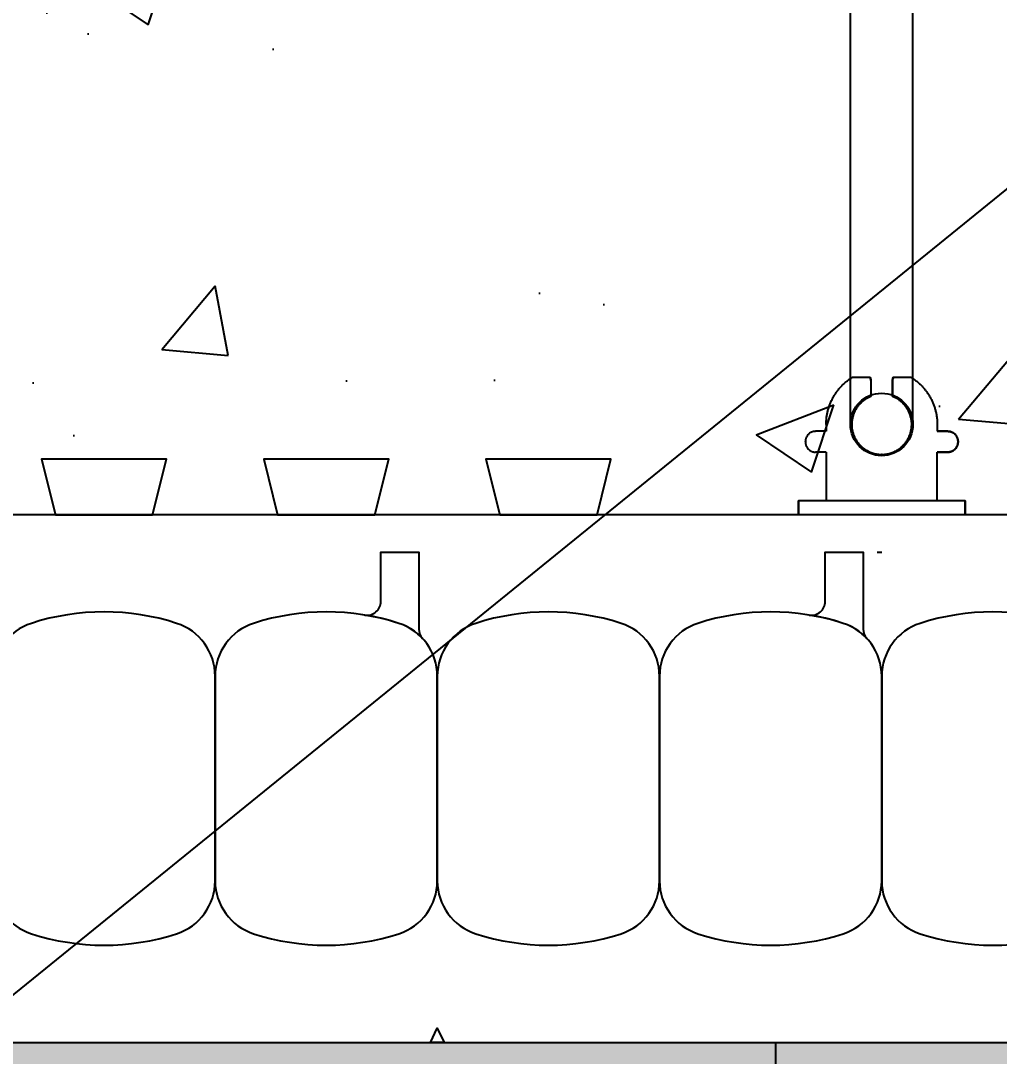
# Model space of a CAD drawing. Header units: inches. Extents: x 2950.6 to 3006.8, y 456.5 to 541.5.
# Drawn here: x 2977.347 to 2981.751, y 513.338 to 517.999 of the extents above; entities that cross this region are included whole.
import ezdxf

# ---------------------------------------------------------------- set-up
doc = ezdxf.new("R2010")
doc.units = ezdxf.units.IN
doc.header["$LTSCALE"] = 0.5
doc.header["$MEASUREMENT"] = 0
doc.layers.get('0').update_dxf_attribs({"linetype": 'CONTINUOUS'})
doc.layers.get('Defpoints').update_dxf_attribs({"linetype": 'CONTINUOUS'})
for name, color, linetype in [('HATCH', 12, 'CONTINUOUS'), ('line25', 2, 'CONTINUOUS'), ('LINE50', 5, 'CONTINUOUS'), ('LINE9', 9, 'CONTINUOUS'), ('TEXT', 4, 'CONTINUOUS')]:
    doc.layers.add(name, color=color, linetype=linetype)
doc.styles.add('DIM', font='romans.shx', dxfattribs={"width": 0.7})
doc.dimstyles.new('ext_12', dxfattribs={"dimscale": 12, "dimtxt": 0.09375, "dimasz": 0.09375, "dimexe": 0.09375, "dimexo": 0.0625, "dimgap": 0.0625, "dimtad": 1, "dimdec": 1, "dimzin": 3, "dimdsep": 46, "dimlunit": 4, "dimtxsty": 'DIM', "dimcen": 0.09, "dimdle": 0.09375, "dimclrt": 4, "dimadec": 0, "dimazin": 0, "dimtfac": 1, "dimtdec": 1, "dimtmove": 2, "dimatfit": 3, "dimfxl": 0, "dimfrac": 2, "dimtolj": 1, "dimtzin": 0, "dimarcsym": 0})
doc.dimstyles.new('ext_8', dxfattribs={"dimscale": 8, "dimtxt": 0.09375, "dimasz": 0.09375, "dimexe": 0.09375, "dimexo": 0.0625, "dimgap": 0.0625, "dimtad": 1, "dimdec": 1, "dimzin": 3, "dimdsep": 46, "dimlunit": 4, "dimtxsty": 'DIM', "dimcen": 0.09, "dimdle": 0.09375, "dimclrt": 4, "dimadec": 0, "dimazin": 0, "dimtfac": 1, "dimtdec": 1, "dimtmove": 2, "dimatfit": 3, "dimfxl": 0, "dimfrac": 2, "dimtolj": 1, "dimtzin": 0, "dimarcsym": 0})

# ---------------------------------------------------------------- blocks, each defined once
blk = doc.blocks.new('Connector')
blk.add_point((0.2709174698770802, 1.661931555041463e-06))
at = {"layer": 'LINE9'}
for p, q in [((-3.258168725484012e-05, 0.3749992150000656), (3.258168725484012e-05, -0.3749992150000656)), ((0.06241786328238064, -0.3749992148524877), (0.06241786328238064, 0.3749992443783929)), ((0.2812174256824029, 0.2499994843784696), (0.06241786620012491, 0.2499994843784696))]:
    blk.add_line(p, q, dxfattribs=at)
for points, weights in [([(0.007417973282404233, 0.3749992443784497), (0.003675450510719713, 0.3749992443784497), (-3.25743263793754e-05, 0.3749992443784497)], [1, 0.9725870691378072, 0.9503054881147847]), ([(0.3272173336824018, 0.3434992873784556), (0.3081635517900478, 0.3434992873783988), (0.2812174256824314, 0.3165531612708667), (0.2812174256824029, 0.2974993793784568)], [1, 0.85355339, 0.85355339, 1]), ([(0.3280923319323996, 0.3434992873784556), (0.3272173336824302, 0.3434992873784556), (0.3272173336824018, 0.3434992873784556)], [1, 0.70710678, 1]), ([(0.3749672381823963, 0.2974993793784568), (0.3749672381823964, 0.3165531612708667), (0.3480211220747584, 0.3434992873783988), (0.3289673301823974, 0.3434992873784556)], [1, 0.85355339, 0.85355339, 1]), ([(0.4059171863186535, 0.2499994812478752), (0.5456119710193006, 0.2499994818511543), (0.6188283582062053, 0.1310289191654936)], [0.9584044154091053, 0.794674173519109, 0.86465157111261]), ([(0.6188283615153448, 0.05237709487580038), (0.6117085634233241, 0.04899987637845172), (0.6038283904591744, 0.04899987637845173)], [0.8361502417800951, 0.892081430621068, 1]), ([(0.6038283904591744, -0.0489998776216619), (0.6117085625107617, -0.048999877621605), (0.6188283599457839, -0.05237709537464598)], [1, 0.892081441770365, 0.8361502533368361]), ([(0.6188283613946357, -0.131028911892309), (0.5456119750629149, -0.2499994738277503), (0.4059171864701652, -0.2499994726211348)], [0.8646515744283529, 0.7946741696858824, 0.9584044151948177]), ([(0.2812174256824029, -0.2974993806216669), (0.2812174256824314, -0.3165531625140199), (0.3081635517900478, -0.3434992886216657), (0.3272173336824018, -0.3434992886216657)], [1, 0.85355339, 0.85355339, 1]), ([(0.3272173336824018, -0.3434992886216657), (0.2812174256824029, -0.3434992886216657), (0.2812174256824029, -0.2974993806216669)], [1, 0.70710678, 1]), ([(0.3289673301823974, -0.3434992886216657), (0.3480211120747487, -0.3434992886216657), (0.3749672381823964, -0.3165531625140199), (0.3749672381823963, -0.2974993806216669)], [1, 0.85355339, 0.85355339, 1]), ([(0.3749672381823963, -0.2974993806216669), (0.3749672381823963, -0.3434992886216657), (0.3289673301823974, -0.3434992886216657)], [1, 0.70710678, 1]), ([(-3.257432646819325e-05, -0.3749992256215302), (0.003675450510687739, -0.374999225621644), (0.007417973282404233, -0.374999225621644)], [0.9503054881146419, 0.9725870691377194, 1])]:
    blk.add_rational_spline(points, weights, degree=2, dxfattribs=at)
for points, degree in [([(-3.257431322012394e-05, 0.3749992150000656), (0.002445673934634129, 0.3749992149990992), (0.004938010751889266, 0.3749992149986445), (0.007417973282404233, 0.3749992149986445)], 3), ([(0.007417973282404233, 0.3749992149986445), (0.02144967107233597, 0.3749992149986445), (0.05068376975444622, 0.3749992150304199), (0.06241786328238064, 0.3749992151096597), (0.06241786328238064, 0.3749992151476311)], 3), ([(0.3272173336824018, 0.3434992873784556), (0.3272173336824018, 0.3434992873784556), (0.3276798538016727, 0.3434992873784556), (0.3280923319323996, 0.3434992873784556)], 3), ([(0.3280923319323996, 0.3434992873784556), (0.3285048100631265, 0.3434992873784556), (0.3289673301823974, 0.3434992873784556), (0.3289673301823974, 0.3434992873784556)], 3), ([(0.2812174256824029, 0.2499994843784696), (0.2812174256824029, 0.2974993793784568)], 1), ([(0.3749672381823963, 0.2499994843784127), (0.3749672381823963, 0.2974993793784568)], 1), ([(0.4059171862823838, 0.2499994843784127), (0.3749672381824247, 0.2499994843784127)], 1), ([(0.4059171862823838, 0.249999476991042), (0.4059171862823838, 0.249999476991042)], 1), ([(0.4059171862943742, 0.249999481248273), (0.4059171862943742, 0.249999481248273)], 1), ([(0.4059171862823838, 0.2499994699233587), (0.4059171862823838, 0.2499994699233587)], 1), ([(0.4059171862943758, 0.249999472276335), (0.4059171862943758, 0.249999472276335)], 1), ([(0.4059171862823838, 0.2499994631285238), (0.4059171862823838, 0.2499994631285238)], 1), ([(0.4059171862944932, 0.2499994629444077), (0.4059171862944932, 0.2499994629444077)], 1), ([(0.4059171869207354, 0.2499994612480298), (0.4059171869207354, 0.2499994612480298)], 1), ([(0.4059171862823838, 0.2499994489084604), (0.4059171862823838, 0.2499994489084604)], 1), ([(0.4059171862823838, 0.2499994536202114), (0.4059171862823838, 0.2499994536202114)], 1), ([(0.4059171869207372, 0.2499994522762625), (0.4059171869207372, 0.2499994522762625)], 1), ([(0.4059171862823838, 0.2499994443784947), (0.4059171862823838, 0.2499994443784947)], 1), ([(0.4059171869025171, 0.249999441276436), (0.4059171869025171, 0.249999441276436)], 1), ([(0.4059171869023155, 0.249999436259208), (0.4059171869023155, 0.249999436259208)], 1), ([(0.4059171869207354, 0.2499994429444489), (0.4059171869207354, 0.2499994429444489)], 1), ([(0.4059171862823838, 0.2499994289085014), (0.4059171862823838, 0.2499994289085014)], 1), ([(0.4059171862823838, 0.2499994336203092), (0.4059171862823838, 0.2499994336203092)], 1), ([(0.4059171869023155, 0.2499994310406979), (0.4059171869023155, 0.2499994310406979)], 1), ([(0.4059171862823838, 0.2499994243785925), (0.4059171862823838, 0.2499994243785925)], 1), ([(0.4059171862823838, 0.2499994166809704), (0.4059171862823838, 0.2499994166809704)], 1), ([(0.4059171869022897, 0.2499994207671026), (0.4059171869022897, 0.2499994207671026)], 1), ([(0.4059171869024034, 0.2499994167795369), (0.4059171869024034, 0.2499994167795369)], 1), ([(0.4059171862823838, 0.249999412423512), (0.4059171862823838, 0.249999412423512)], 1), ([(0.4059171862823838, 0.2499994073660394), (0.4059171862823838, 0.2499994073660394)], 1), ([(0.4059171869024603, 0.24999941261155), (0.4059171869024603, 0.24999941261155)], 1), ([(0.6188283604591653, 0.1310289223200191), (0.6188283604591653, 0.05237707962402895)], 1), ([(0.6188283582062333, 0.1310289058735696), (0.6188283582062333, 0.1310289058735696)], 1), ([(0.6188283575187397, 0.1310288869905837), (0.6188283575187397, 0.1310288869905837)], 1), ([(0.6188283574903464, 0.1310288675704844), (0.6188283574903464, 0.1310288675704844)], 1), ([(0.6188283575901625, 0.1310288507556895), (0.6188283575901625, 0.1310288507556895)], 1), ([(0.5317103995546741, 0.04899992777115517), (0.5317103995546741, 0.04899992777115517)], 1), ([(0.5317103976323132, 0.04899992715247137), (0.5317103976323132, 0.04899992715247137)], 1), ([(0.5317104041095337, 0.04899992707033263), (0.5317104041095337, 0.04899992707033263)], 1), ([(0.531710395023997, 0.04899992448930039), (0.531710395023997, 0.04899992448930039)], 1), ([(0.5317103998444601, 0.04899985060399716), (0.5317103998444601, 0.04899985060399716)], 1), ([(0.6038283904591744, 0.04899987637845173), (0.5317104146954286, 0.04899987637845173)], 1), ([(0.5317104146954286, 0.0489998663784438), (0.5317104146954286, 0.0489998663784438)], 1), ([(0.5317104052942073, 0.04899987270937955), (0.5317104052942073, 0.04899987270937955)], 1), ([(0.5317104146954286, 0.04899984637848478), (0.5317104146954286, 0.04899984637848478)], 1), ([(0.5317104146954286, 0.04899982637852576), (0.5317104146954286, 0.04899982637852576)], 1), ([(0.5317104146954286, 0.04899980689510288), (0.5317104146954286, 0.04899980689510288)], 1), ([(0.6038283904591744, 0.04899987511755102), (0.6089535437752751, 0.04899987429752786), (0.6141977466683137, 0.05018059706043845), (0.6188283630154707, 0.05237709171308937)], 3), ([(0.6038283904591744, 0.0489998663784438), (0.6038283904591744, 0.0489998663784438)], 1), ([(0.6038283904591744, 0.04899984637848478), (0.6038283904591744, 0.04899984637848478)], 1), ([(0.6038283904591744, 0.04899982637852576), (0.6038283904591744, 0.04899982637852576)], 1), ([(0.6038283904591744, 0.04899980689510288), (0.6038283904591744, 0.04899980689510288)], 1), ([(0.6038283904591744, -0.04899987608649169), (0.579789061094008, -0.0489998776216619), (0.5557497317288416, -0.0489998776216619), (0.5317104023636752, -0.04899988870317272)], 3), ([(0.5317104146954286, -0.04899975813844391), (0.5317104146954286, -0.04899975813844391)], 1), ([(0.5317104146954286, -0.04899977762186679), (0.5317104146954286, -0.04899977762186679)], 1), ([(0.5317104146954286, -0.04899979762182581), (0.5317104146954286, -0.04899979762182581)], 1), ([(0.5317104146954286, -0.04899981762178483), (0.5317104146954286, -0.04899981762178483)], 1), ([(0.5317104146954286, -0.0489998776216619), (0.6038283904591744, -0.0489998776216619)], 1), ([(0.6038283904591744, -0.04899975813844391), (0.6038283904591744, -0.04899975813844391)], 1), ([(0.6038283904591744, -0.04899976710537955), (0.6038283904591744, -0.04899976710537955)], 1), ([(0.6038283904591744, -0.04899977762186679), (0.6038283904591744, -0.04899977762186679)], 1), ([(0.6038283904591744, -0.04899978762181788), (0.6038283904591744, -0.04899978762181788)], 1), ([(0.6038283904591744, -0.04899979762182581), (0.6038283904591744, -0.04899979762182581)], 1), ([(0.6038283904591744, -0.04899980762183374), (0.6038283904591744, -0.04899980762183374)], 1), ([(0.6038283904591744, -0.04899981762178483), (0.6038283904591744, -0.04899981762178483)], 1), ([(0.6038283904591744, -0.04899982762179277), (0.6038283904591744, -0.04899982762179277)], 1), ([(0.6188283630154707, -0.05237709086724705), (0.6141977462140495, -0.05018059748231805), (0.6089535436424036, -0.04899987508798019), (0.6038283904591744, -0.04899987608649169)], 3), ([(0.6188283604591653, -0.05237709086724705), (0.6188283604591653, -0.1310289135632782)], 1), ([(0.6188283579685141, -0.1310288013841552), (0.6188283579685141, -0.1310288013841552)], 1), ([(0.6188283580889653, -0.1310288178411209), (0.6188283580889653, -0.1310288178411209)], 1), ([(0.6188283581260245, -0.1310288372471798), (0.6188283581260245, -0.1310288372471798)], 1), ([(0.6188283582309848, -0.1310288570766085), (0.6188283582309848, -0.1310288570766085)], 1), ([(0.06241786328238064, -0.2499994756216148), (0.2812174256824029, -0.249999475621615)], 1), ([(0.2812174256824029, -0.2974993806216669), (0.2812174256824029, -0.249999475621615)], 1), ([(0.2812174256824029, -0.249999475621615), (0.2812174256824029, -0.2974993806216669)], 1), ([(0.3749672381823963, -0.2499994756216717), (0.3749672381823963, -0.2974993806216669)], 1), ([(0.3749672381823963, -0.2974993806216669), (0.3749672381823963, -0.2499994756216717)], 1), ([(0.4059171862823838, -0.2499994756216717), (0.3749672381750919, -0.2499994756216717)], 1), ([(0.4059171844434954, -0.2499994141876921), (0.4059171844434954, -0.2499994141876921)], 1), ([(0.4059171847819468, -0.2499994235196193), (0.4059171847819468, -0.2499994235196193)], 1), ([(0.4059171850899226, -0.2499993638547204), (0.4059171850899226, -0.2499993638547204)], 1), ([(0.4059171857033483, -0.2499993720105576), (0.4059171857033483, -0.2499993720105576)], 1), ([(0.4059171853899156, -0.2499993680230489), (0.4059171853899156, -0.2499993680230489)], 1), ([(0.4059171850513268, -0.2499993822838682), (0.4059171850513268, -0.2499993822838682)], 1), ([(0.4059171857419749, -0.2499993925196623), (0.4059171857419749, -0.2499993925196623)], 1), ([(0.4059171853898016, -0.2499993875022073), (0.4059171853898016, -0.2499993875022073)], 1), ([(0.4059171854081907, -0.249999403519319), (0.4059171854081907, -0.249999403519319)], 1), ([(0.4059171857601891, -0.2499994124910861), (0.4059171857601891, -0.2499994124910861)], 1), ([(0.405917185133978, -0.249999432491273), (0.405917185133978, -0.249999432491273)], 1), ([(0.3280923319323996, -0.3434992886216657), (0.3276798538016443, -0.3434992886216657), (0.3272173336824018, -0.3434992886216657), (0.3272173336824018, -0.3434992886216657)], 3), ([(0.3289673301823974, -0.3434992886216657), (0.3289673301823974, -0.3434992886216657), (0.3285048100631265, -0.3434992886216657), (0.3280923319323996, -0.3434992886216657)], 3), ([(0.007417973282404233, -0.3749992150014743), (0.004938010753196664, -0.3749992150014743), (0.002445673934946768, -0.3749992150010196), (-3.257431313485881e-05, -0.3749992150000532)], 3), ([(0.06241786328238064, -0.3749992148524877), (0.06241786328238064, -0.3749992148905159), (0.05068376975444622, -0.3749992149696988), (0.02144967107233597, -0.3749992150014743), (0.007417973282404233, -0.3749992150014743)], 3)]:
    blk.add_open_spline(points, degree=degree, dxfattribs=at)
for points, weights, knots in [([(0.06241786730985413, 0.3749992443783931), (0.06241786854196008, 0.3749992443784498), (0.04630877539782219, 0.3749992443784497), (0.03019967615492369, 0.3749992443785634), (0.007417973835350365, 0.3749992443785634)], [0.8687188585685339, 0.861102746415096, 1, 0.8611027342883395, 0.8687188598984209], [0, 0, 0, 0.4999999781731538, 0.4999999781731538, 1, 1, 1]), ([(0.5317104048302843, 0.04899987390064713), (0.4716783751912068, 0.2031150203294549), (0.332712202692651, 0.1134281874892683), (0.1569597641982092, 4.346083437578585e-09), (0.3327122026926226, -0.1134281887647656), (0.4716783699598199, -0.2031150182285097), (0.5317104030229416, -0.04899987134177148)], [0.899508922285991, 0.5997182152975012, 1, 0.54226024, 1, 0.5997182243345061, 0.8995089087494773], [0, 0, 0, 0.3181123135056626, 0.3181123135056626, 0.6818876936762344, 0.6818876936762344, 1, 1, 1]), ([(0.007417973035650509, -0.374999225621758), (0.03019967149134928, -0.374999225621644), (0.04630876560347374, -0.374999225621644), (0.06241785921338838, -0.3749992256216439), (0.0624178606516388, -0.3749992256217576)], [0.8687188593189243, 0.8611027395725566, 1, 0.8611027429575047, 0.8687188589477123], [0, 0, 0, 0.5000000060925393, 0.5000000060925393, 1, 1, 1])]:
    blk.add_rational_spline(points, weights, degree=2, knots=knots, dxfattribs=at)
blk = doc.blocks.new('*D9')
at = {"layer": 'Defpoints', "color": 0}
for p in [(2982.222033475029, 519.0258174804447), (2983.722033475029, 516.2757823536009), (2983.722033475029, 508.6023314409059)]:
    blk.add_point(p, dxfattribs=at)
at = {"layer": 'TEXT', "color": 0, "lineweight": -2}
for p, q in [((2982.222033475029, 518.5258174804447), (2982.222033475029, 507.8523314409059)), ((2983.722033475029, 515.7757823536009), (2983.722033475029, 507.8523314409059)), ((2981.472033475029, 508.6023314409059), (2980.722033475029, 508.6023314409059)), ((2982.222033475029, 508.6023314409059), (2983.722033475029, 508.6023314409059)), ((2984.472033475029, 508.6023314409059), (2985.222033475029, 508.6023314409059))]:
    blk.add_line(p, q, dxfattribs=at)
at = {"layer": 'TEXT', "color": 0}
for points in [[(2981.472033475029, 508.7273314409059), (2981.472033475029, 508.4773314409059), (2982.222033475029, 508.6023314409059)], [(2984.472033475029, 508.7273314409059), (2984.472033475029, 508.4773314409059), (2983.722033475029, 508.6023314409059)]]:
    blk.add_solid(points, dxfattribs=at)
at = {"layer": 'TEXT', "color": 4, "insert": (2983.207460751109, 505.5809135576102), "char_height": 0.75, "attachment_point": 5, "style": 'DIM'}
blk.add_mtext('\\A1;1 1/2" \\P (38mm)MIN. \\PCOVER', dxfattribs=at)

msp = doc.modelspace()

# ---------------------------------------------------------------- hatches: boundary and pattern name
at = {"layer": 'HATCH'}
h = msp.add_hatch(dxfattribs=at)
h.set_pattern_fill('AR-CONC', color=256, scale=0.5)
h.set_pattern_definition([(49.99999999999999, (0, 0), (3.586300913003767, -0.3137606749129755), [0.375, -4.125]), (355, (0, 0), (-0.693756668065, 3.760960668500059), [0.3, -3.3]), (100.45144446, (0.298858405, -0.02614672), (2.89254423363556, 3.447199954843147), [0.3187009599999999, -3.505710559999999]), (46.18420000000001, (0, 1), (5.336206653357862, -0.8275964039653827), [0.5625, -6.1875]), (96.63563549, (0.444683725, 0.931033465), (4.673309728371142, 4.870593003872752), [0.47805171, -5.258568799999999]), (351.1841639899999, (0, 1), (4.673309725273866, 4.870593001349951), [0.45, -4.950000005]), (21, (0.5, 0.75), (2.984535260592308, -2.013094453326694), [0.375, -4.125]), (326.0000000000001, (0.5, 0.75), (1.216576659607909, 3.625750225234265), [0.3, -3.3]), (71.45144474, (0.74871127, 0.58224213), (4.201111883649856, 1.612655764031769), [0.31870095, -3.50571056]), (37.50000000000001, (0, 0), (0.06079927658645334, 1.664469269156557), [0, -3.26, 0, -3.35, 0, -3.3125]), (7.499999999999999, (0, 0), (1.315347687210743, 1.972058559411801), [0, -1.91, 0, -3.185, 0, -1.2625]), (327.5, (-1.115, 0), (2.669112180862045, -0.1127743586718988), [0, -1.25, 0, -3.9, 0, -5.175]), (317.5, (-1.615, 0), (2.915930846711931, 0.5005249116615886), [0, -1.625, 0, -2.59, 0, -3.675])])
h.paths.add_polyline_path([(2965.597032700647, 528.2683643803167), (2972.847034230647, 528.2683643803167), (2973.091004552706, 527.6569539931418), (2973.081363764787, 516.3884380712582), (2972.847034230647, 515.7758200329658), (2965.597032700647, 515.7758200329658), (2965.362613764787, 516.3884989056832), (2965.362613764787, 527.6631360552099)])
h.paths.add_polyline_path([(2973.597032700647, 528.2683643803167), (2980.847034230647, 528.2683643803167), (2981.091004552706, 527.6569539931418), (2981.081363764787, 516.3884380712582), (2980.847034230647, 515.7758200329658), (2973.597032700647, 515.7758200329658), (2973.362613764787, 516.3884989056832), (2973.362613764787, 527.6631360552099)])
h.paths.add_polyline_path([(2981.597032700647, 528.2683643803167), (2983.722033475028, 528.2683643803165), (2983.722033475028, 515.7758200329656), (2981.597032700647, 515.7758200329658), (2981.362613764787, 516.3884989056832), (2981.362613764787, 527.6631360552099)])
h.paths.add_polyline_path([(2961.612664307519, 528.275782353601), (2964.847034260026, 528.275782353601), (2965.130330474054, 527.6569539931418), (2965.091004552706, 516.3946809677514), (2964.847034260026, 515.775820025605), (2961.612664307519, 515.775820025605), (2961.612664307519, 521.1507823536011), (2962.612664307519, 522.1507823536011), (2960.612664307519, 522.1507823536011), (2961.612664307519, 523.1507823536011)])
h = msp.add_hatch(dxfattribs=at)
h.set_pattern_fill('AR-SAND', color=256, scale=0.05)
h.set_pattern_definition([(37.50000000000001, (298.7739481103213, 14.09028808615363), (-0.003149667905480408, 0.09634118845065794), [0, -0.07600000000000001, 0, -0.085, 0, -0.08125]), (7.499999999999999, (298.7739481103213, 14.09028808615363), (0.08848883526338636, 0.141107303261487), [0, -0.041, 0, -0.0685, 0, -0.02625]), (327.5, (298.7124481103215, 14.09028808615363), (0.1557070930875748, 0.0002829526768482471), [0, -0.025, 0, -0.09000000000000001, 0, -0.1175]), (317.5, (298.7124481103215, 14.09028808615363), (0.1503063302286147, 0.04388377824671247), [0, -0.0125, 0, -0.059, 0, -0.0675])])
h.paths.add_polyline_path([(2984.841721034606, 513.4007823536009), (2980.745991910015, 513.4007823536009), (2980.745991910015, 513.2757823536009), (2984.841721034606, 513.2757823536009)])
h.paths.add_polyline_path([(2985.091721034604, 511.4257770647635), (2984.841721034606, 511.4257770647635), (2984.841721034606, 516.2757827202951), (2985.091721034606, 516.2757827202951)])
h.paths.add_polyline_path([(2980.745991910015, 511.6757770647633), (2985.091721034604, 511.6757770647633), (2985.091721034604, 511.4257770647597), (2980.745991910015, 511.4257770647597)])
h.paths.add_polyline_path([(2980.495991910015, 513.150782353601), (2980.745991910015, 513.150782353601), (2980.745991910015, 511.4257770647631), (2980.495991910015, 511.4257770647631)])
h.paths.add_polyline_path([(2961.612664307519, 513.4007823536009), (2980.745991910015, 513.4007823536009), (2980.745991910015, 513.150782353601), (2961.612664307519, 513.150782353601)])
h.paths.add_polyline_path([(2984.841721034605, 511.6757770647633), (2985.091721034604, 511.6757770647633), (2985.091721034604, 511.4257770647635), (2984.841721034605, 511.4257770647635)], flags=16)

# ---------------------------------------------------------------- linework, layer by layer
at = {"layer": 'line25'}
for p, q in [((2984.841721034606, 515.7757823536009), (2961.612664307519, 515.7757823536009)), ((2981.201282727421, 515.6073280029489), (2981.222033475028, 515.6073280029489))]:
    msp.add_line(p, q, dxfattribs=at)
for points in [[(2977.940867474673, 515.7757823536009), (2978.003199475384, 516.0257823536009), (2977.440867474673, 516.0257823536009), (2977.503199475384, 515.7757823536009)], [(2978.940867474673, 515.7757823536009), (2979.003199475384, 516.0257823536009), (2978.440867474673, 516.0257823536009), (2978.503199475384, 515.7757823536009)], [(2979.940867474673, 515.7757823536009), (2980.003199475384, 516.0257823536009), (2979.440867474673, 516.0257823536009), (2979.503199475384, 515.7757823536009)]]:
    msp.add_lwpolyline(points, close=True, dxfattribs=at)
at = {"layer": 'LINE50'}
msp.add_line((2961.612664307519, 513.4007823536009), (2984.841721034606, 513.4007823536009), dxfattribs=at)
at = {"layer": 'LINE9'}
for p, q in [((2981.081363764787, 516.1818174722738), (2981.081363764787, 527.8698174886193)), ((2981.362613764787, 516.1818174722738), (2981.362613764787, 527.8698174886193)), ((2980.745991910015, 513.2757823536009), (2980.745991910015, 513.4007823536009))]:
    msp.add_line(p, q, dxfattribs=at)
for points in [[(2979.048956551951, 515.2867361368053, 0.03726669551365532), (2978.89526115672, 515.3240659127088, 0.4630356070046749), (2978.967951020349, 515.3857296514798), (2978.967951020349, 515.6073280029489), (2979.138782727421, 515.6073280029489), (2979.138782727421, 515.2612346898997, 0.1890023580125322), (2979.155432876942, 515.2187606836005, 0.1284073578147628)], [(2981.048956551951, 515.2867361368053, 0.03726669551365532), (2980.89526115672, 515.3240659127088, 0.4630356070046749), (2980.967951020349, 515.3857296514798), (2980.967951020349, 515.6073280029489), (2981.138782727421, 515.6073280029489), (2981.138782727421, 515.2612346898997, 0.1890023580125322), (2981.155432876942, 515.2187606836005, 0.1284073578147628)], [(2978.048956551951, 515.2867361368053, 0.1576707807867563), (2977.395110398105, 515.2867361368054, 0.325304629325042), (2977.222033475028, 515.0488646584043), (2977.222033475028, 514.1277000487977, 0.3253046293250404), (2977.395110398105, 513.8898285703966, 0.1576707807867641), (2978.048956551951, 513.8898285703966, 0.3253046293250395), (2978.222033475028, 514.1277000487977), (2978.222033475028, 515.0488646584043, 0.3253046293250305)], [(2979.048956551951, 515.2867361368053, 0.1576707807867563), (2978.395110398105, 515.2867361368054, 0.325304629325042), (2978.222033475028, 515.0488646584043), (2978.222033475028, 514.1277000487977, 0.3253046293250404), (2978.395110398105, 513.8898285703966, 0.1576707807867641), (2979.048956551951, 513.8898285703966, 0.3253046293250395), (2979.222033475028, 514.1277000487977), (2979.222033475028, 515.0488646584043, 0.3253046293250305)], [(2980.048956551951, 515.2867361368053, 0.1576707807867563), (2979.395110398105, 515.2867361368054, 0.325304629325042), (2979.222033475028, 515.0488646584043), (2979.222033475028, 514.1277000487977, 0.3253046293250404), (2979.395110398105, 513.8898285703966, 0.1576707807867641), (2980.048956551951, 513.8898285703966, 0.3253046293250395), (2980.222033475028, 514.1277000487977), (2980.222033475028, 515.0488646584043, 0.3253046293250305)], [(2981.048956551951, 515.2867361368053, 0.1576707807867563), (2980.395110398105, 515.2867361368054, 0.325304629325042), (2980.222033475028, 515.0488646584043), (2980.222033475028, 514.1277000487977, 0.3253046293250404), (2980.395110398105, 513.8898285703966, 0.1576707807867641), (2981.048956551951, 513.8898285703966, 0.3253046293250395), (2981.222033475028, 514.1277000487977), (2981.222033475028, 515.0488646584043, 0.3253046293250305)], [(2982.048956551951, 515.2867361368053, 0.1576707807867563), (2981.395110398105, 515.2867361368054, 0.325304629325042), (2981.222033475028, 515.0488646584043), (2981.222033475028, 514.1277000487977, 0.3253046293250404), (2981.395110398105, 513.8898285703966, 0.1576707807867641), (2982.048956551951, 513.8898285703966, 0.3253046293250395), (2982.222033475028, 514.1277000487977), (2982.222033475028, 515.0488646584043, 0.3253046293250305)]]:
    msp.add_lwpolyline(points, format="xyb", close=True, dxfattribs=at)
msp.add_lwpolyline([(2979.190783475026, 513.4007823536009), (2979.222033475026, 513.4652671450531), (2979.253283475026, 513.4007823536009)], close=True, dxfattribs=at)
msp.add_circle((2981.221988764787, 516.1818174722738), 0.140625, dxfattribs=at)

# ---------------------------------------------------------------- block references
at = {"rotation": 90}
msp.add_blockref('Connector', (2981.222033475026, 515.7758526072922), dxfattribs=at)

# ---------------------------------------------------------------- dimensions: what is measured, and where the dimension line sits
at = {"layer": 'TEXT'}
dim = msp.add_linear_dim(base=(2983.722033475029, 508.6023314409059), p1=(2982.222033475029, 519.0258174804447), p2=(2983.722033475029, 516.2757823536009), text='<> \\P (38mm)MIN. \\PCOVER', dimstyle='ext_8', dxfattribs=at)
dim.commit()
dim.dimension.update_dxf_attribs({"geometry": '*D9', "text_midpoint": (2983.207460751109, 505.5809135576102), "dimtype": 160})

# ---------------------------------------------------------------- leaders
msp.add_leader([(2983.519299423869, 518.6490165170236), (2966.647563092053, 504.966524130053), (2965.064207873472, 504.966524130053)], dimstyle='ext_12', override={"dimgap": 0.0625, "dimtad": 0}, dxfattribs=at)

doc.saveas('drawing.dxf')
